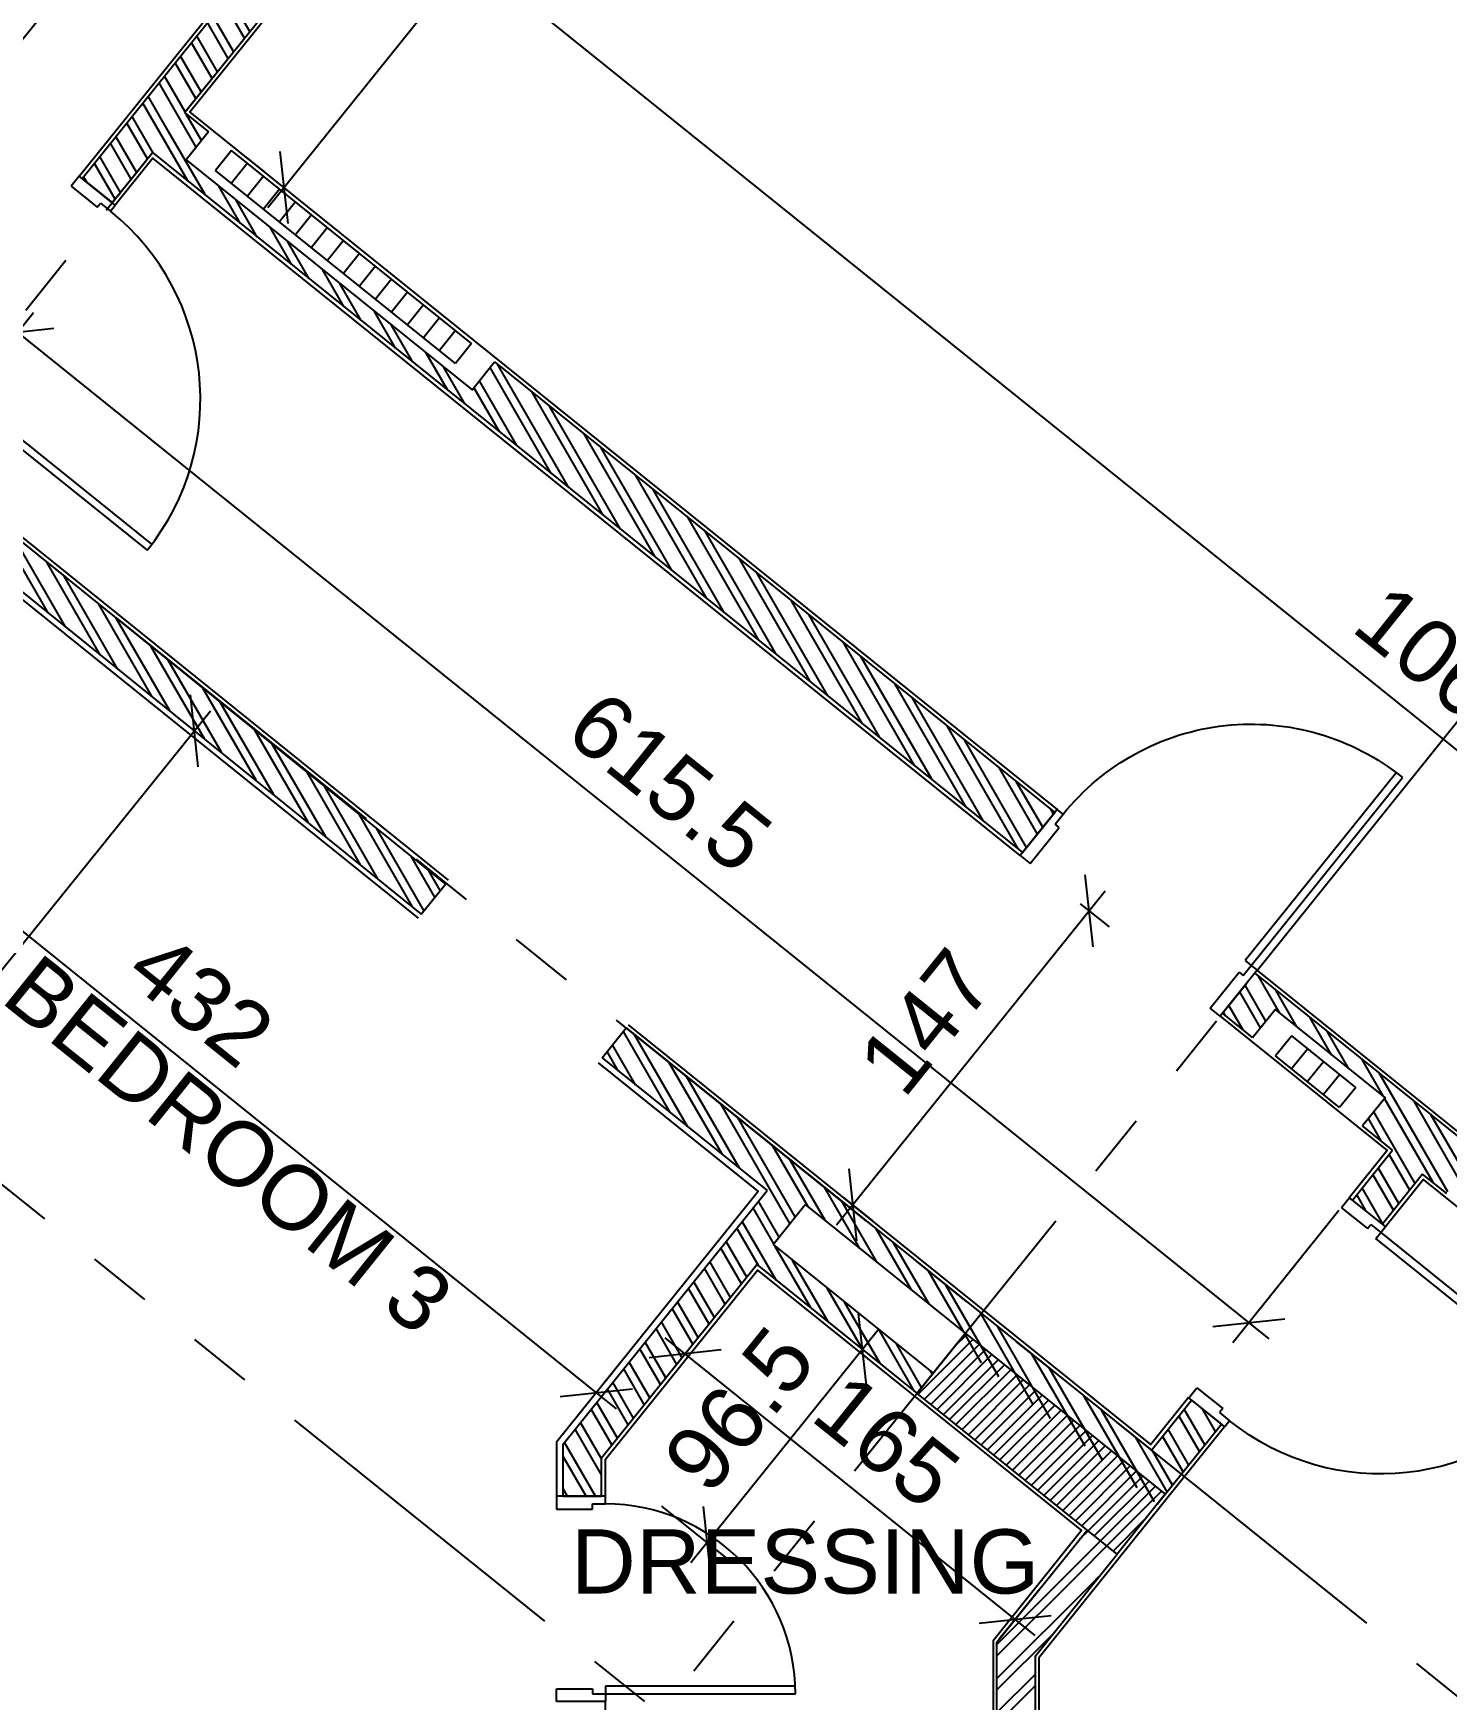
# Model space of a CAD drawing. Extents: x 83 to 143.2, y -2.6 to 70.8.
# Drawn here: x 119.7 to 125.21, y 33.85 to 40.34 of the extents above; entities that cross this region are included whole.
import ezdxf
from ezdxf.enums import TextEntityAlignment as Align

# ---------------------------------------------------------------- set-up
doc = ezdxf.new("R2010")
doc.units = 0
doc.header["$MEASUREMENT"] = 0
doc.header["$PDMODE"] = 3
doc.header["$PDSIZE"] = 0.3
doc.linetypes.add('AXIS_100$0$A-AXIS$0$PHANTOM', pattern=[2.5, 1.25, -0.25, 0.25, -0.25, 0.25, -0.25])
doc.layers.get('0').update_dxf_attribs({"linetype": 'CONTINUOUS'})
doc.layers.get('DEFPOINTS').update_dxf_attribs({"linetype": 'CONTINUOUS'})
for name, color, linetype in [('04', 4, 'CONTINUOUS'), ('A-ANNO-DIM', 3, 'CONTINUOUS'), ('a-dim', 3, 'CONTINUOUS'), ('A-DOORS', 1, 'CONTINUOUS'), ('A-HATCH-CONC', 8, 'CONTINUOUS'), ('A-HATCH-WALL', 8, 'CONTINUOUS'), ('A-NOMENCLATURE', 3, 'CONTINUOUS'), ('A-PLASTER', 8, 'CONTINUOUS'), ('A-PORTE', 1, 'CONTINUOUS'), ('A-WALL', 4, 'CONTINUOUS'), ('AXIS_100$0$A-AXIS-100', 10, 'AXIS_100$0$A-AXIS$0$PHANTOM'), ('S-7TH$0$A-STR 7-8TH', 2, 'CONTINUOUS'), ('S-8TH$0$A-STR 7-8TH', 2, 'CONTINUOUS')]:
    doc.layers.add(name, color=color, linetype=linetype)
doc.styles.add('A100-STEXT', font='ARIAL.TTF', dxfattribs={"height": 0.25})
doc.dimstyles.new('A100-DIM', dxfattribs={"dimtxt": 0.25, "dimasz": 0.2, "dimexe": 0.1, "dimexo": 0.3, "dimgap": 0.1, "dimtad": 1, "dimlfac": 100, "dimrnd": 0.5, "dimdsep": 46, "dimtxsty": 'A100-STEXT', "dimblk1": 'OBLIQUE', "dimblk2": 'OBLIQUE', "dimsah": 1, "dimcen": -0.05, "dimdle": 0.1, "dimclrd": 15, "dimclre": 15, "dimclrt": 256, "dimadec": 0, "dimazin": 0, "dimtfac": 0.28, "dimtix": 1, "dimtmove": 2, "dimatfit": 3, "dimldrblk": 'OBLIQUE', "dimfxl": 0, "dimtolj": 1, "dimarcsym": 0})
pattern_1 = [(120, (19.94629, -19.84465), (-0.08118988, -0.046875), []), (120, (19.95773, -19.80196), (-0.08118988, -0.046875), [])]

# ---------------------------------------------------------------- blocks, each defined once
blk = doc.blocks.new('_OBLIQUE')
at = {"color": 0, "linetype": 'ByBlock'}
blk.add_line((-0.5, -0.5), (0.5, 0.5), dxfattribs=at)
blk = doc.blocks.new('*D40')
at = {"layer": 'a-dim', "color": 15, "lineweight": -2}
for p, q in [((122.8332, 35.6973), (123.8797, 36.9987)), ((123.7823, 36.9487), (123.895, 36.8581)), ((122.8611, 35.8032), (122.9738, 35.7126))]:
    blk.add_line(p, q, dxfattribs=at)
at = {"layer": 'DEFPOINTS', "color": 0}
for p in [(123.5485, 37.1368), (123.8171, 36.9208), (122.6273, 35.9912)]:
    blk.add_point(p, dxfattribs=at)
at = {"layer": 'a-dim', "color": 15, "lineweight": -2, "xscale": 0.2, "yscale": 0.2, "zscale": 0.2}
for p, rotation in [((123.8171, 36.9208), 51.19370934450468), ((122.8958, 35.7753), 231.1937093445047)]:
    blk.add_blockref('_OBLIQUE', p, dxfattribs=dict(at, rotation=rotation))
at = {"layer": 'a-dim', "insert": (123.1807, 36.4894), "char_height": 0.25, "attachment_point": 5, "rotation": 51.19371, "style": 'A100-STEXT'}
blk.add_mtext('\\A1;147', dxfattribs=at)
blk = doc.blocks.new('*D41')
at = {"layer": 'a-dim', "color": 15, "lineweight": -2}
for p, q in [((123.9928, 44.1517), (124.0582, 44.0991)), ((120.6173, 39.6609), (124.1988, 44.1144)), ((120.5366, 39.8541), (120.602, 39.8015))]:
    blk.add_line(p, q, dxfattribs=at)
at = {"layer": 'DEFPOINTS', "color": 0}
for p in [(124.1362, 44.0365), (124.2266, 43.9637), (120.7704, 39.6661)]:
    blk.add_point(p, dxfattribs=at)
at = {"layer": 'a-dim', "color": 15, "lineweight": -2, "xscale": 0.2, "yscale": 0.2, "zscale": 0.2}
for p, rotation in [((124.1362, 44.0365), 51.19370934052296), ((120.68, 39.7388), 231.193709340523)]:
    blk.add_blockref('_OBLIQUE', p, dxfattribs=dict(at, rotation=rotation))
at = {"layer": 'a-dim', "insert": (122.2307, 42.0303), "char_height": 0.25, "attachment_point": 5, "rotation": 51.19371, "style": 'A100-STEXT'}
blk.add_mtext('\\A1;551.5', dxfattribs=at)
blk = doc.blocks.new('*D44')
at = {"layer": 'a-dim', "color": 15, "lineweight": -2}
for p, q in [((120.9603, 40.9953), (129.4037, 34.2051)), ((121.0571, 40.9561), (120.9756, 40.8547)), ((130.7861, 36.0836), (129.2631, 34.1899))]:
    blk.add_line(p, q, dxfattribs=at)
at = {"layer": 'DEFPOINTS', "color": 0}
for p in [(121.2452, 41.1899), (130.9741, 36.3174), (129.3258, 34.2678)]:
    blk.add_point(p, dxfattribs=at)
at = {"layer": 'a-dim', "color": 15, "lineweight": -2, "xscale": 0.2, "yscale": 0.2, "zscale": 0.2}
for p, rotation in [((121.0382, 40.9326), 141.1937093744343), ((129.3258, 34.2678), 321.1937093744343)]:
    blk.add_blockref('_OBLIQUE', p, dxfattribs=dict(at, rotation=rotation))
at = {"layer": 'a-dim', "insert": (125.3247, 37.7777), "char_height": 0.25, "attachment_point": 5, "rotation": 321.19371, "style": 'A100-STEXT'}
blk.add_mtext('\\A1;1063.5', dxfattribs=at)
blk = doc.blocks.new('*D46')
at = {"layer": 'a-dim', "color": 15, "lineweight": -2}
for p, q in [((119.565, 39.2363), (124.5173, 35.2537)), ((119.6588, 39.1934), (119.7056, 39.2516)), ((124.7905, 35.753), (124.3767, 35.2385))]:
    blk.add_line(p, q, dxfattribs=at)
at = {"layer": 'DEFPOINTS', "color": 0}
for p in [(119.4708, 38.9596), (124.9785, 35.9868), (124.4394, 35.3164)]:
    blk.add_point(p, dxfattribs=at)
at = {"layer": 'a-dim', "color": 15, "lineweight": -2, "xscale": 0.2, "yscale": 0.2, "zscale": 0.2}
for p, rotation in [((119.643, 39.1737), 141.1937093541069), ((124.4394, 35.3164), 321.1937093541069)]:
    blk.add_blockref('_OBLIQUE', p, dxfattribs=dict(at, rotation=rotation))
at = {"layer": 'a-dim', "insert": (122.1838, 37.4224), "char_height": 0.25, "attachment_point": 5, "rotation": 321.19371, "style": 'A100-STEXT'}
blk.add_mtext('\\A1;615.5', dxfattribs=at)
blk = doc.blocks.new('*D85')
at = {"layer": 'a-dim', "color": 15, "lineweight": -2}
for p, q in [((122.1174, 43.3698), (121.4747, 42.5706)), ((122.2272, 43.1531), (121.9768, 43.3545)), ((118.7048, 39.1264), (120.8195, 41.7559)), ((118.6478, 39.3006), (118.6896, 39.267))]:
    blk.add_line(p, q, dxfattribs=at)
at = {"layer": 'DEFPOINTS', "color": 0}
for p in [(122.0547, 43.2919), (122.461, 42.9651), (118.8816, 39.1126)]:
    blk.add_point(p, dxfattribs=at)
at = {"layer": 'a-dim', "color": 15, "lineweight": -2, "xscale": 0.2, "yscale": 0.2, "zscale": 0.2}
for p, rotation in [((122.0547, 43.2919), 51.19370934052296), ((118.7675, 39.2043), 231.193709340523)]:
    blk.add_blockref('_OBLIQUE', p, dxfattribs=dict(at, rotation=rotation))
at = {"layer": 'a-dim', "insert": (121.0507, 42.2408), "char_height": 0.25, "attachment_point": 5, "rotation": 51.19371, "style": 'A100-STEXT'}
blk.add_mtext('\\A1;524.5', dxfattribs=at)
blk = doc.blocks.new('P80E19D')
at = {"layer": 'A-PORTE'}
for p, q in [((0, -0.19), (0, 0)), ((0, 0), (0.05, 0)), ((0.05, 0), (0.05, -0.14)), ((0.75, 0), (0.75, -0.14)), ((0.8, 0), (0.75, 0)), ((0.8, -0.19), (0.8, 0)), ((0.03, -0.19), (0, -0.19)), ((0.06, -0.19), (0.02, -0.19)), ((0.05, -0.14), (0.03, -0.14)), ((0.03, -0.14), (0.03, -0.19)), ((0.03, -0.19), (0.03, -0.93)), ((0.06, -0.93), (0.06, -0.19)), ((0.75, -0.14), (0.77, -0.14)), ((0.77, -0.14), (0.77, -0.19)), ((0.77, -0.19), (0.8, -0.19))]:
    blk.add_line(p, q, dxfattribs=at)
blk.add_arc((0.03, -0.19), 0.74, 270, 0, dxfattribs=at)
blk = doc.blocks.new('P100E18D')
at = {"layer": 'A-PORTE'}
for p, q in [((-0.18, -0.03), (-0.18, 0)), ((-0.18, 0), (0, 0)), ((0, 0), (0, -0.05)), ((-0.18, -0.03), (-1.12, -0.03)), ((-1.12, -0.06), (-0.18, -0.06)), ((-0.18, -0.06), (-0.18, -0.02)), ((-0.13, -0.03), (-0.18, -0.03)), ((-0.13, -0.05), (-0.13, -0.03)), ((0, -0.05), (-0.13, -0.05)), ((-0.18, -0.97), (-0.18, -1)), ((-0.13, -0.97), (-0.18, -0.97)), ((0, -0.95), (-0.13, -0.95)), ((-0.13, -0.95), (-0.13, -0.97)), ((0, -1), (0, -0.95)), ((-0.18, -1), (0, -1))]:
    blk.add_line(p, q, dxfattribs=at)
blk.add_arc((-0.18, -0.03), 0.94, 180, 270, dxfattribs=at)
blk = doc.blocks.new('P100E23D')
at = {"layer": 'A-PORTE'}
for p, q in [((0, 0), (0, -0.05)), ((0.23, 0), (0, 0)), ((0.23, -0.03), (0.23, 0)), ((0, -0.05), (0.18, -0.05)), ((0.18, -0.03), (0.23, -0.03)), ((0.18, -0.05), (0.18, -0.03)), ((0.23, -0.06), (0.23, -0.02)), ((0.23, -0.03), (1.17, -0.03)), ((1.17, -0.06), (0.23, -0.06)), ((0, -1), (0, -0.95)), ((0, -0.95), (0.18, -0.95)), ((0.18, -0.95), (0.18, -0.97)), ((0.18, -0.97), (0.23, -0.97)), ((0.23, -0.97), (0.23, -1)), ((0.23, -1), (0, -1))]:
    blk.add_line(p, q, dxfattribs=at)
blk.add_arc((0.23, -0.03), 0.94, 270, 0, dxfattribs=at)
blk = doc.blocks.new('A$C18CC3ECD')
at = {"layer": '04', "color": 11}
for p, q in [((0.0896, -0.0721), (0.0269, -0.15)), ((0.152, -0.1222), (0.0893, -0.2001)), ((1.0247, -0.8241), (0.0896, -0.0721)), ((0.9621, -0.902), (0.0269, -0.15)), ((0.2143, -0.1723), (0.1516, -0.2503)), ((0.2766, -0.2225), (0.214, -0.3004)), ((0.339, -0.2726), (0.2763, -0.3505)), ((0.4013, -0.3227), (0.3387, -0.4007)), ((0.4637, -0.3729), (0.401, -0.4508)), ((0.526, -0.423), (0.4633, -0.5009)), ((0.5883, -0.4732), (0.5257, -0.5511)), ((0.6507, -0.5233), (0.588, -0.6012)), ((0.713, -0.5734), (0.6504, -0.6513)), ((0.7754, -0.6236), (0.7127, -0.7015)), ((0.8377, -0.6737), (0.775, -0.7516)), ((0.9001, -0.7238), (0.8374, -0.8018)), ((0.9624, -0.774), (0.8997, -0.8519)), ((1.0247, -0.8241), (0.9621, -0.902))]:
    blk.add_line(p, q, dxfattribs=at)
blk = doc.blocks.new('*D110')
at = {"layer": 'a-dim', "color": 15, "lineweight": -2}
for p, q in [((121.9754, 34.9811), (118.4531, 37.8138)), ((118.5644, 37.7926), (118.5937, 37.829)), ((121.9308, 35.0853), (121.9601, 35.1217))]:
    blk.add_line(p, q, dxfattribs=at)
at = {"layer": 'DEFPOINTS', "color": 0}
for p in [(118.531, 37.7511), (118.3763, 37.5588), (121.7428, 34.8515)]:
    blk.add_point(p, dxfattribs=at)
at = {"layer": 'a-dim', "color": 15, "lineweight": -2, "xscale": 0.2, "yscale": 0.2, "zscale": 0.2}
for p, rotation in [((118.531, 37.7511), 141.1937093678367), ((121.8975, 35.0438), 321.1937093678367)]:
    blk.add_blockref('_OBLIQUE', p, dxfattribs=dict(at, rotation=rotation))
at = {"layer": 'a-dim', "insert": (120.3569, 36.5749), "char_height": 0.25, "attachment_point": 5, "rotation": 321.19371, "style": 'A100-STEXT'}
blk.add_mtext('\\A1;432', dxfattribs=at)
blk = doc.blocks.new('*D111')
at = {"layer": 'a-dim', "color": 15, "lineweight": -2}
for p, q in [((118.1134, 34.8738), (120.3947, 37.6996)), ((120.2868, 37.6582), (120.2541, 37.6846)), ((118.1312, 34.988), (118.0984, 35.0145))]:
    blk.add_line(p, q, dxfattribs=at)
at = {"layer": 'DEFPOINTS', "color": 0}
for p in [(120.3319, 37.6218), (120.5202, 37.4697), (118.3646, 34.7996)]:
    blk.add_point(p, dxfattribs=at)
at = {"layer": 'a-dim', "color": 15, "lineweight": -2, "xscale": 0.2, "yscale": 0.2, "zscale": 0.2}
for p, rotation in [((120.3319, 37.6218), 51.08539991247721), ((118.1762, 34.9516), 231.0853999124772)]:
    blk.add_blockref('_OBLIQUE', p, dxfattribs=dict(at, rotation=rotation))
at = {"layer": 'a-dim', "insert": (119.0769, 36.4298), "char_height": 0.25, "attachment_point": 5, "rotation": 51.0854, "style": 'A100-STEXT'}
blk.add_mtext('\\A1;343', dxfattribs=at)
blk = doc.blocks.new('*D112')
at = {"layer": 'a-dim', "color": 15, "lineweight": -2}
for p, q in [((123.6072, 34.0981), (122.1656, 35.2575)), ((122.3352, 35.3089), (122.1808, 35.1169)), ((123.621, 34.2749), (123.4666, 34.0829))]:
    blk.add_line(p, q, dxfattribs=at)
at = {"layer": 'DEFPOINTS', "color": 0}
for p in [(122.5232, 35.5427), (122.2435, 35.1948), (123.809, 34.5087)]:
    blk.add_point(p, dxfattribs=at)
at = {"layer": 'a-dim', "color": 15, "lineweight": -2, "xscale": 0.2, "yscale": 0.2, "zscale": 0.2}
for p, rotation in [((122.2435, 35.1948), 141.1937093757471), ((123.5293, 34.1608), 321.1937093757471)]:
    blk.add_blockref('_OBLIQUE', p, dxfattribs=dict(at, rotation=rotation))
at = {"layer": 'a-dim', "insert": (123.029, 34.8552), "char_height": 0.25, "attachment_point": 5, "rotation": 321.19371, "style": 'A100-STEXT'}
blk.add_mtext('\\A1;165', dxfattribs=at)
blk = doc.blocks.new('*D113')
at = {"layer": 'a-dim', "color": 15, "lineweight": -2}
for p, q in [((122.757, 35.3547), (123.0122, 35.1494)), ((122.997, 35.29), (122.2662, 34.3813)), ((122.1516, 34.6019), (122.4068, 34.3966))]:
    blk.add_line(p, q, dxfattribs=at)
at = {"layer": 'DEFPOINTS', "color": 0}
for p in [(122.5232, 35.5427), (121.9178, 34.7899), (122.3289, 34.4593)]:
    blk.add_point(p, dxfattribs=at)
at = {"layer": 'a-dim', "color": 15, "lineweight": -2, "xscale": 0.2, "yscale": 0.2, "zscale": 0.2}
for p, rotation in [((122.9343, 35.2121), 51.19370936783692), ((122.3289, 34.4593), 231.1937093678369)]:
    blk.add_blockref('_OBLIQUE', p, dxfattribs=dict(at, rotation=rotation))
at = {"layer": 'a-dim', "insert": (122.4542, 34.9783), "char_height": 0.25, "attachment_point": 5, "rotation": 51.19371, "style": 'A100-STEXT'}
blk.add_mtext('\\A1;96.5', dxfattribs=at)

msp = doc.modelspace()

# ---------------------------------------------------------------- hatches: boundary and pattern name
at = {"layer": 'A-HATCH-CONC', "ltscale": 4}
h = msp.add_hatch(dxfattribs=at)
h.set_pattern_fill('ANSI31', color=256, scale=0.25, style=0)
h.set_pattern_definition([(45, (91.649424, -3e-10), (-0.022097087, 0.022097087), [])])
h.paths.add_polyline_path([(123.33464, 35.27512), (123.14663, 35.04134), (123.9259, 34.41465), (124.11391, 34.64843)])
at = {"layer": 'A-HATCH-WALL'}
h = msp.add_hatch(dxfattribs=at)
h.set_pattern_fill('ANSI32', color=256, scale=0.25, angle=75, style=0)
h.set_pattern_definition(pattern_1)
h.paths.add_polyline_path([(128.57706, 33.36869), (128.48933, 33.25959), (127.37497, 34.15576), (127.46271, 34.26485), (124.46252, 36.67761), (124.33718, 36.52175), (124.45407, 36.42775), (124.54171, 36.53693), (124.97041, 36.19217), (124.88267, 36.08307), (124.99956, 35.98907), (124.84289, 35.79425), (124.95978, 35.70025), (125.11645, 35.89506), (125.20996, 35.81986), (125.28517, 35.91337), (125.2977, 35.92896), (126.10035, 35.28347), (126.01261, 35.17437), (126.86244, 34.49094), (126.86385, 34.49203), (127.56453, 33.92853), (127.56345, 33.92719), (128.46779, 33.19991), (128.46779, 32.88), (128.72302, 32.88), (128.90435, 33.10548)])
h.paths.add_polyline_path([(128.70109, 33.01229), (128.67512, 32.98), (128.56779, 32.98), (128.56779, 33.11949)], flags=16)
h.paths.add_polyline_path([(123.55791, 37.14844), (123.68325, 37.3043), (121.5013, 39.05903), (121.41356, 38.94993), (120.29921, 39.8461), (120.38694, 39.95519), (120.29343, 40.0304), (120.16809, 39.87454)])
h.paths.add_polyline_path([(119.89453, 39.77373), (120.01142, 39.67972), (120.16809, 39.87454), (120.85745, 40.73174), (120.74056, 40.82574)])
h.paths.add_polyline_path([(121.9626, 42.34532), (121.8686, 42.22843), (121.61793, 41.91672), (121.73482, 41.82271), (123.42688, 43.92674), (123.30999, 44.02075), (122.5237, 43.04302), (122.44577, 43.10569), (122.3831, 43.02776), (122.46103, 42.96509)])
h.paths.add_polyline_path([(121.65838, 43.61058), (121.72105, 43.68851), (121.3548, 43.98305), (121.40786, 44.04903), (121.32993, 44.1117), (120.71577, 43.34802), (120.67681, 43.37935), (121.29097, 44.14304), (121.17408, 44.23704), (120.46592, 43.35647), (121.16726, 42.79245), (121.26126, 42.90934), (120.7937, 43.28535), (121.29213, 43.90513)])
h.paths.add_polyline_path([(121.77122, 38.61734), (121.98607, 38.44455), (121.8907, 38.32596), (121.67585, 38.49875)], flags=24)
h.paths.add_polyline_path([(120.44689, 40.27134), (120.58935, 40.15677), (120.49509, 40.03956), (120.35263, 40.15413)], flags=24)
h.paths.add_polyline_path([(121.32948, 43.82151), (121.44448, 43.9645), (121.56301, 43.86918), (121.44802, 43.72619)], flags=25)
h.paths.add_polyline_path([(120.75238, 43.1039), (120.86806, 43.24774), (120.98659, 43.15242), (120.87092, 43.00857)], flags=25)
h = msp.add_hatch(dxfattribs=at)
h.set_pattern_fill('ANSI32', color=256, scale=0.25, angle=75, style=0)
h.set_pattern_definition(pattern_1)
h.paths.add_polyline_path([(119.22806, 38.70564), (118.91471, 38.316), (118.93809, 38.2972), (119.15743, 38.56995), (121.21547, 36.90846), (121.30947, 37.02535)])
h = msp.add_hatch(dxfattribs=at)
h.set_pattern_fill('ANSI32', color=256, scale=0.25, angle=75, style=0)
h.set_pattern_definition(pattern_1)
h.paths.add_polyline_path([(121.91779, 34.78987), (122.52306, 35.54249), (123.14647, 35.04114), (123.20914, 35.11907), (122.58573, 35.62042), (122.71106, 35.77627), (123.33448, 35.27492), (123.30315, 35.23596), (124.08241, 34.60927), (124.33309, 34.92098), (124.2162, 35.01498), (124.05953, 34.82016), (122.01395, 36.46522), (121.91994, 36.34833), (122.56284, 35.83131), (121.76779, 34.8427), (121.76779, 34.64), (121.91779, 34.64)])
at = {"layer": 'A-HATCH-WALL', "ltscale": 4}
h = msp.add_hatch(dxfattribs=at)
h.set_pattern_fill('ANSI32', color=256, scale=0.25, style=0)
h.set_pattern_definition([(45, (91.64942, -3e-10), (-0.06629126, 0.06629126), []), (45, (91.69362, -3e-10), (-0.06629126, 0.06629126), [])])
h.paths.add_polyline_path([(123.9259, 34.41465), (123.80901, 34.50865), (123.71485, 34.39157), (123.83174, 34.29756)])

# ---------------------------------------------------------------- linework, layer by layer
at = {"layer": '04', "color": 11}
for p, q in [((124.60636, 36.43361), (124.54369, 36.35568)), ((124.85572, 36.23307), (124.60636, 36.43361)), ((124.79306, 36.15514), (124.54369, 36.35568)), ((124.6687, 36.38347), (124.60603, 36.30555)), ((124.73104, 36.33334), (124.66837, 36.25541)), ((124.79338, 36.2832), (124.73071, 36.20528)), ((124.85572, 36.23307), (124.79306, 36.15514))]:
    msp.add_line(p, q, dxfattribs=at)
at = {"layer": 'A-HATCH-WALL'}
for p, q in [((123.45779, 34.06227), (123.75489, 34.35937)), ((123.45779, 34.01808), (123.77938, 34.33967)), ((123.45779, 33.92969), (123.82837, 34.30027)), ((123.45779, 33.88549), (123.67516, 34.10286)), ((123.45779, 33.79711), (123.60779, 33.94711)), ((123.45779, 33.75291), (123.60779, 33.90291))]:
    msp.add_line(p, q, dxfattribs=at)
at = {"layer": 'A-PLASTER'}
for points in [[(119.88284, 39.78313), (120.73827, 40.84683), (120.87854, 40.73403), (120.31452, 40.03268), (123.69265, 37.31599)], [(123.54851, 37.13675), (120.17038, 39.85345), (120.02311, 39.67032)], [(121.322, 37.04093), (119.24915, 38.70793), (119.39642, 38.89106)], [(117.0499, 35.8376), (117.06557, 35.85708), (117.0305, 35.88528), (119.16125, 38.5348), (121.20293, 36.89287)], [(128.70275, 33.35743), (128.66829, 33.31457), (124.47192, 36.6893)], [(124.32778, 36.51006), (124.97847, 35.98678), (124.8312, 35.80365)], [(124.20451, 35.02438), (124.05724, 34.84125), (122.02335, 36.47691)], [(121.90428, 36.32885), (122.52769, 35.8275), (121.74279, 34.8515), (121.74279, 34.64)], [(124.97147, 35.69085), (125.11874, 35.87398), (128.45279, 33.19273), (128.45279, 32.81), (128.46779, 32.81)], [(121.93279, 34.64), (121.93279, 34.78458), (122.52535, 35.5214), (123.12538, 35.03885), (123.12538, 35.03885), (123.78776, 34.50617), (123.44279, 34.07721), (123.44279, 33.755), (121.93279, 33.755), (121.93279, 33.84)], [(124.57279, 29.14), (124.57279, 31.755), (123.62279, 31.755), (123.62279, 34.01381), (124.34478, 34.91158)]]:
    msp.add_lwpolyline(points, dxfattribs=at)
at = {"layer": 'A-WALL'}
for p, q in [((119.89453, 39.77373), (120.74056, 40.82574)), ((120.29343, 40.0304), (120.85745, 40.73174)), ((120.29343, 40.0304), (120.38694, 39.95519)), ((120.01142, 39.67972), (120.16809, 39.87454)), ((120.16809, 39.87454), (123.55791, 37.14844)), ((119.89453, 39.77373), (120.01142, 39.67972)), ((121.5013, 39.05903), (123.68325, 37.3043)), ((119.22806, 38.70564), (121.30947, 37.02535)), ((119.15743, 38.56995), (121.21547, 36.90846)), ((123.55791, 37.14844), (123.68325, 37.3043)), ((123.55791, 37.14844), (123.68325, 37.3043)), ((121.21547, 36.90846), (121.30947, 37.02535)), ((124.33718, 36.52175), (124.43119, 36.63864)), ((124.46252, 36.67761), (127.46271, 34.26485)), ((124.45407, 36.42775), (124.33718, 36.52175)), ((121.91994, 36.34833), (122.01395, 36.46522)), ((122.01395, 36.46522), (124.05953, 34.82016)), ((121.91994, 36.34833), (122.56284, 35.83131)), ((124.99956, 35.98907), (124.88267, 36.08307)), ((124.84289, 35.79425), (124.99956, 35.98907)), ((125.11645, 35.89506), (124.95978, 35.70025)), ((125.20996, 35.81986), (125.11645, 35.89506)), ((121.76779, 34.8427), (122.56284, 35.83131)), ((122.58573, 35.62042), (122.71106, 35.77627)), ((122.71106, 35.77627), (123.33448, 35.27492)), ((124.95978, 35.70025), (124.84289, 35.79425)), ((122.58573, 35.62042), (123.20914, 35.11907)), ((121.91779, 34.78987), (122.52306, 35.54249)), ((122.52306, 35.54249), (123.14647, 35.04114)), ((123.30315, 35.23596), (123.33448, 35.27492)), ((124.05953, 34.82016), (124.2162, 35.01498)), ((124.2162, 35.01498), (124.33309, 34.92098)), ((124.08241, 34.60927), (124.33309, 34.92098)), ((121.76779, 34.64), (121.76779, 34.8427)), ((121.91779, 34.64), (121.91779, 34.78987)), ((121.76779, 34.64), (121.91779, 34.64)), ((123.45779, 34.07193), (123.80901, 34.50865)), ((123.60779, 34.01909), (123.92574, 34.41445)), ((123.45779, 33.74), (123.45779, 34.07193)), ((123.60779, 31.74), (123.60779, 34.01909))]:
    msp.add_line(p, q, dxfattribs=at)
for points in [[(120.38694, 39.95519), (120.29921, 39.8461), (121.41356, 38.94993), (121.5013, 39.05903)], [(124.45407, 36.42775), (124.54171, 36.53693), (124.97041, 36.19217), (124.88267, 36.08307)]]:
    msp.add_lwpolyline(points, dxfattribs=at)
at = {"layer": 'AXIS_100$0$A-AXIS-100'}
for p, q in [((128.79495, 31.01193), (93.00565, 59.79374)), ((127.54157, 29.45339), (91.75227, 58.2352)), ((112.46761, 30.29922), (133.91901, 56.97339)), ((116.6367, 26.94644), (138.0881, 53.6206))]:
    msp.add_line(p, q, dxfattribs=at)
at = {"layer": 'S-7TH$0$A-STR 7-8TH'}
msp.add_lwpolyline([(123.33464, 35.27512), (124.11391, 34.64843), (123.9259, 34.41465), (123.14663, 35.04134)], close=True, dxfattribs=at)
at = {"layer": 'S-8TH$0$A-STR 7-8TH'}
msp.add_lwpolyline([(123.33464, 35.27512), (124.11391, 34.64843), (123.9259, 34.41465), (123.14663, 35.04134)], close=True, dxfattribs=at)

# ---------------------------------------------------------------- block references
at = {"layer": 'A-ANNO-DIM'}
msp.add_blockref('A$C18CC3ECD', (120.38694, 39.95519), dxfattribs=at)
at = {"layer": 'A-DOORS'}
for name, p, rotation in [('P100E18D', (119.25615, 39.00386), 141.1937093743409), ('P80E19D', (121.74279, 33.84), 90)]:
    msp.add_blockref(name, p, dxfattribs=dict(at, rotation=rotation))
at = {"layer": 'A-DOORS', "xscale": -1}
for name, p, rotation in [('P100E23D', (124.32778, 36.51006), 231.19370937097), ('P100E18D', (124.83172, 35.80323), 321.1937093811506)]:
    msp.add_blockref(name, p, dxfattribs=dict(at, rotation=rotation))

# ---------------------------------------------------------------- texts
at = {"layer": 'A-NOMENCLATURE', "style": 'A100-STEXT'}
msp.add_text('BEDROOM 3', height=0.25, rotation=321.19, dxfattribs=at).set_placement((120.46551, 36.01056), align=Align.MIDDLE)
msp.add_text('DRESSING', height=0.25, dxfattribs=at).set_placement((122.71109, 34.38634), align=Align.MIDDLE)

# ---------------------------------------------------------------- dimensions: what is measured, and where the dimension line sits
at = {"layer": 'a-dim'}
for base, p1, p2, angle, picture, middle in [((124.13616, 44.03646), (120.77039, 39.66607), (124.22658, 43.96374), 231.193709, '*D41', (122.23067, 42.03029)), ((129.32578, 34.26778), (121.24515, 41.1899), (130.97407, 36.31738), 141.193709, '*D44', (125.32473, 37.77766)), ((124.43935, 35.3164), (119.47078, 38.95958), (124.97847, 35.98678), 141.193709, '*D46', (122.18381, 37.42243))]:
    dim = msp.add_linear_dim(base=base, p1=p1, p2=p2, angle=angle, dimstyle='A100-DIM', dxfattribs=at)
    dim.commit()
    dim.dimension.update_dxf_attribs({"geometry": picture, "text_midpoint": middle})
dim = msp.add_linear_dim(base=(122.05471, 43.29186), p1=(118.88161, 39.11258), p2=(122.46103, 42.96509), angle=231.193709, dimstyle='A100-DIM', dxfattribs=at)
dim.commit()
dim.dimension.update_dxf_attribs({"geometry": '*D85', "text_midpoint": (121.0507, 42.24079), "dimtype": 160})
for p1, p2, distance, picture, middle in [((121.74279, 34.8515), (118.37635, 37.5588), -0.24679, '*D110', (120.35694, 36.57493)), ((118.36458, 34.79958), (120.52024, 37.46973), 0.24207, '*D111', (119.07686, 36.42977)), ((122.62728, 35.99123), (123.54851, 37.13675), -0.34462, '*D40', (123.18071, 36.48935)), ((122.52322, 35.54269), (121.91779, 34.78987), 0.52754, '*D113', (122.45421, 34.97834)), ((123.80901, 34.50865), (122.52322, 35.54269), 0.44637, '*D112', (123.02904, 34.85522))]:
    dim = msp.add_aligned_dim(p1=p1, p2=p2, distance=distance, dimstyle='A100-DIM', dxfattribs=at)
    dim.commit()
    dim.dimension.update_dxf_attribs({"geometry": picture, "text_midpoint": middle})

doc.saveas('drawing.dxf')
